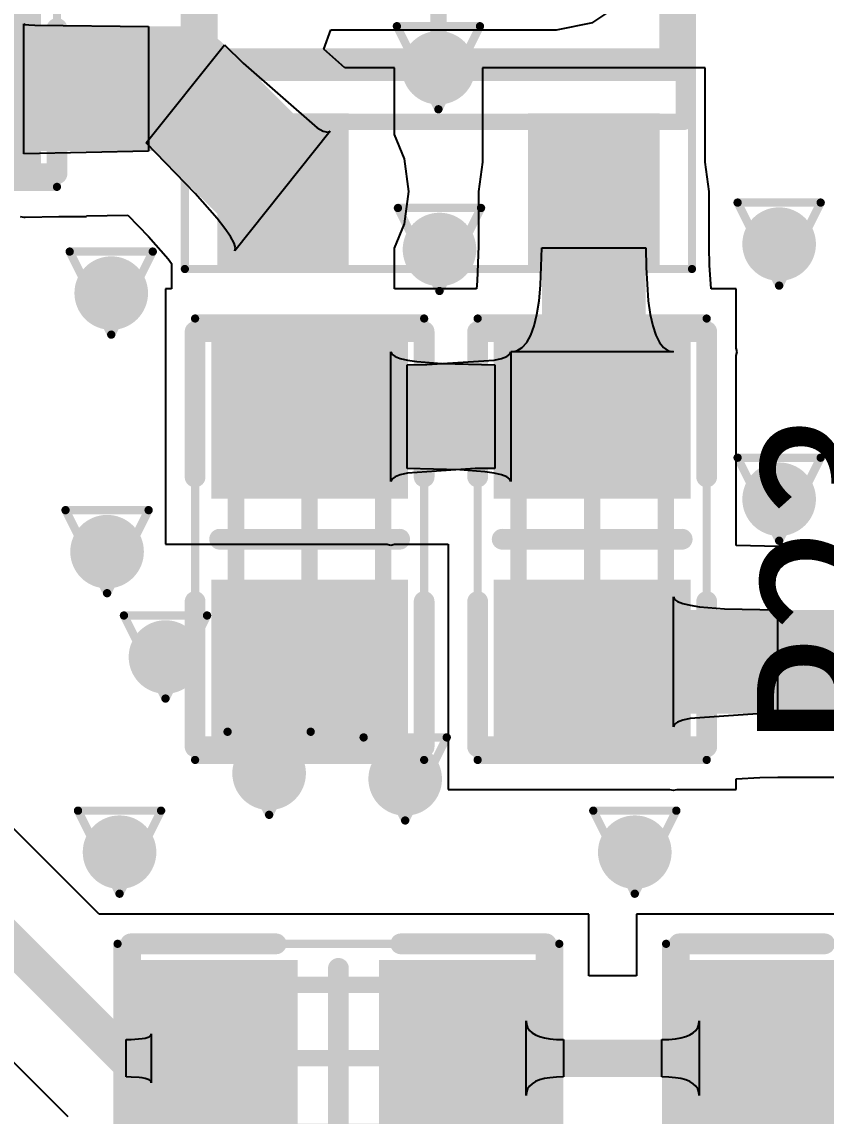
# Model space of a CAD drawing. Header units: millimetres. Extents: x 80 to 220, y 44 to 120.
# Drawn here: x 112.54 to 117.45, y 94.33 to 101.02 of the extents above; entities that cross this region are included whole.
import ezdxf

# ---------------------------------------------------------------- set-up
doc = ezdxf.new("R2010")
doc.units = ezdxf.units.MM
for name, color, linetype in [('BottomLayer', 5, 'Continuous'), ('DrillDrawing', 1, 'Continuous'), ('Mechanical13', 56, 'Continuous'), ('Mechanical15', 56, 'Continuous'), ('MultiLayer', 9, 'Continuous'), ('TopLayer', 1, 'Continuous'), ('TopOverlay', 2, 'Continuous'), ('TopPaste', 8, 'Continuous'), ('TopSolder', 216, 'Continuous'), ('ViaHoleLayer', 16, 'Continuous')]:
    doc.layers.add(name, color=color, linetype=linetype)

# ---------------------------------------------------------------- blocks, each defined once
blk = doc.blocks.new('SOT_23_5PIN_8')
at = {"layer": 'Mechanical13', "const_width": 0.1}
for points in [[(0.8001, 1.4999), (-0.7999, 1.4999)], [(-0.7999, -1.5001), (-0.7999, 1.4999)], [(0.8001, -1.5001), (0.8001, 1.4999)], [(0.8001, -1.5001), (-0.7999, -1.5001)]]:
    blk.add_lwpolyline(points, dxfattribs=at)
at = {"layer": 'Mechanical13'}
for points, const_width in [([(-0.8249, 1.4999, 1), (-0.7749, 1.4999, 1)], 0.05), ([(-0.8249, 1.4999, 1), (-0.7749, 1.4999, 1)], 0.05), ([(0.7751, 1.4999, 1), (0.8251, 1.4999, 1)], 0.05), ([(0.7751, 1.4999, 1), (0.8251, 1.4999, 1)], 0.05), ([(-0.0379, 0.9919, 1), (-0.5459, 0.9919, 1)], 0.1), ([(-0.5709, 0.9919, 1), (-0.5209, 0.9919, 1)], 0.05), ([(-0.0629, 0.9919, 1), (-0.0129, 0.9919, 1)], 0.05), ([(-0.8249, -1.5001, 1), (-0.7749, -1.5001, 1)], 0.05), ([(-0.8249, -1.5001, 1), (-0.7749, -1.5001, 1)], 0.05), ([(0.7751, -1.5001, 1), (0.8251, -1.5001, 1)], 0.05), ([(0.7751, -1.5001, 1), (0.8251, -1.5001, 1)], 0.05)]:
    blk.add_lwpolyline(points, format="xyb", close=True, dxfattribs=dict(at, const_width=const_width))
at = {"layer": 'Mechanical15'}
for points, const_width in [([(-1.7, -1.55), (-1.7, 1.55)], 0.05), ([(1.7, 1.55), (-1.7, 1.55)], 0.05), ([(1.7, -1.55), (1.7, 1.55)], 0.05), ([(0, -0.5), (0, 0.5)], 0.1), ([(0.5, 0), (-0.5, 0)], 0.1), ([(1.7, -1.55), (-1.7, -1.55)], 0.05)]:
    blk.add_lwpolyline(points, dxfattribs=dict(at, const_width=const_width))
for points, const_width in [([(-1.7125, 1.55, 1), (-1.6875, 1.55, 1)], 0.025), ([(-1.7125, 1.55, 1), (-1.6875, 1.55, 1)], 0.025), ([(1.6875, 1.55, 1), (1.7125, 1.55, 1)], 0.025), ([(1.6875, 1.55, 1), (1.7125, 1.55, 1)], 0.025), ([(-0.025, 0.5, 1), (0.025, 0.5, 1)], 0.05), ([(-0.525, 0, 1), (-0.475, 0, 1)], 0.05), ([(0.475, 0, 1), (0.525, 0, 1)], 0.05), ([(-0.025, -0.5, 1), (0.025, -0.5, 1)], 0.05), ([(-1.7125, -1.55, 1), (-1.6875, -1.55, 1)], 0.025), ([(-1.7125, -1.55, 1), (-1.6875, -1.55, 1)], 0.025), ([(1.6875, -1.55, 1), (1.7125, -1.55, 1)], 0.025), ([(1.6875, -1.55, 1), (1.7125, -1.55, 1)], 0.025)]:
    blk.add_lwpolyline(points, format="xyb", close=True, dxfattribs=dict(at, const_width=const_width))
at = {"layer": 'TopLayer'}
for points in [[(-0.85, 0.65), (-0.85, 1.25), (-1.6, 0.65), (-1.6, 1.25)], [(1.6, 0.65), (1.6, 1.25), (0.85, 0.65), (0.85, 1.25)], [(-0.85, -0.3), (-0.85, 0.3), (-1.6, -0.3), (-1.6, 0.3)], [(-0.85, -1.25), (-0.85, -0.65), (-1.6, -1.25), (-1.6, -0.65)], [(1.6, -1.25), (1.6, -0.65), (0.85, -1.25), (0.85, -0.65)]]:
    blk.add_solid(points, dxfattribs=at)
at = {"layer": 'TopOverlay'}
for points, const_width in [([(-1.1, 1.8, 1), (-1.35, 1.8, 1)], 0.25), ([(-1.4125, 1.8, 1), (-1.2875, 1.8, 1)], 0.125), ([(-1.1625, 1.8, 1), (-1.0375, 1.8, 1)], 0.125), ([(-0.5, 1.45, 1), (-0.4, 1.45, 1)], 0.1), ([(-0.5, 1.45, 1), (-0.4, 1.45, 1)], 0.1), ([(0.4, 1.45, 1), (0.5, 1.45, 1)], 0.1), ([(0.4, 1.45, 1), (0.5, 1.45, 1)], 0.1), ([(-0.5, -1.45, 1), (-0.4, -1.45, 1)], 0.1), ([(-0.5, -1.45, 1), (-0.4, -1.45, 1)], 0.1), ([(0.4, -1.45, 1), (0.5, -1.45, 1)], 0.1), ([(0.4, -1.45, 1), (0.5, -1.45, 1)], 0.1)]:
    blk.add_lwpolyline(points, format="xyb", close=True, dxfattribs=dict(at, const_width=const_width))
at = {"layer": 'TopOverlay', "const_width": 0.2}
for points in [[(0.45, 1.45), (-0.45, 1.45)], [(-0.45, -1.45), (-0.45, 1.45)], [(0.45, -1.45), (0.45, 1.45)], [(0.45, -1.45), (-0.45, -1.45)]]:
    blk.add_lwpolyline(points, dxfattribs=at)
at = {"layer": 'TopPaste'}
for points in [[(-0.85, 0.65), (-0.85, 1.25), (-1.6, 0.65), (-1.6, 1.25)], [(1.6, 0.65), (1.6, 1.25), (0.85, 0.65), (0.85, 1.25)], [(-0.85, -0.3), (-0.85, 0.3), (-1.6, -0.3), (-1.6, 0.3)], [(-0.85, -1.25), (-0.85, -0.65), (-1.6, -1.25), (-1.6, -0.65)], [(1.6, -1.25), (1.6, -0.65), (0.85, -1.25), (0.85, -0.65)]]:
    blk.add_solid(points, dxfattribs=at)
at = {"layer": 'TopSolder'}
for points in [[(-0.7484, 0.5484), (-0.7484, 1.3516), (-1.7016, 0.5484), (-1.7016, 1.3516)], [(1.7016, 0.5484), (1.7016, 1.3516), (0.7484, 0.5484), (0.7484, 1.3516)], [(-0.7484, -0.4016), (-0.7484, 0.4016), (-1.7016, -0.4016), (-1.7016, 0.4016)], [(-0.7484, -1.3516), (-0.7484, -0.5484), (-1.7016, -1.3516), (-1.7016, -0.5484)], [(1.7016, -1.3516), (1.7016, -0.5484), (0.7484, -1.3516), (0.7484, -0.5484)]]:
    blk.add_solid(points, dxfattribs=at)
blk = doc.blocks.new('R0603_10')
at = {"layer": 'Mechanical13', "const_width": 0.1}
for points in [[(-0.85, -0.45), (-0.85, 0.45)], [(0.85, 0.45), (-0.85, 0.45)], [(0.85, -0.45), (0.85, 0.45)], [(0.85, -0.45), (-0.85, -0.45)]]:
    blk.add_lwpolyline(points, dxfattribs=at)
at = {"layer": 'Mechanical13', "const_width": 0.05}
for points in [[(-0.875, 0.45, 1), (-0.825, 0.45, 1)], [(-0.875, 0.45, 1), (-0.825, 0.45, 1)], [(0.825, 0.45, 1), (0.875, 0.45, 1)], [(0.825, 0.45, 1), (0.875, 0.45, 1)], [(-0.875, -0.45, 1), (-0.825, -0.45, 1)], [(-0.875, -0.45, 1), (-0.825, -0.45, 1)], [(0.825, -0.45, 1), (0.875, -0.45, 1)], [(0.825, -0.45, 1), (0.875, -0.45, 1)]]:
    blk.add_lwpolyline(points, format="xyb", close=True, dxfattribs=at)
at = {"layer": 'Mechanical15'}
for points, const_width in [([(1.35, 0.7), (-1.35, 0.7)], 0.05), ([(-1.35, -0.7), (-1.35, 0.7)], 0.05), ([(1.35, -0.7), (1.35, 0.7)], 0.05), ([(0, -0.45), (0, 0.45)], 0.1), ([(0.45, 0), (-0.45, 0)], 0.1), ([(1.35, -0.7), (-1.35, -0.7)], 0.05)]:
    blk.add_lwpolyline(points, dxfattribs=dict(at, const_width=const_width))
for points, const_width in [([(-1.3625, 0.7, 1), (-1.3375, 0.7, 1)], 0.025), ([(-1.3625, 0.7, 1), (-1.3375, 0.7, 1)], 0.025), ([(1.3375, 0.7, 1), (1.3625, 0.7, 1)], 0.025), ([(1.3375, 0.7, 1), (1.3625, 0.7, 1)], 0.025), ([(-0.025, 0.45, 1), (0.025, 0.45, 1)], 0.05), ([(-0.475, 0, 1), (-0.425, 0, 1)], 0.05), ([(0.425, 0, 1), (0.475, 0, 1)], 0.05), ([(-0.025, -0.45, 1), (0.025, -0.45, 1)], 0.05), ([(-1.3625, -0.7, 1), (-1.3375, -0.7, 1)], 0.025), ([(-1.3625, -0.7, 1), (-1.3375, -0.7, 1)], 0.025), ([(1.3375, -0.7, 1), (1.3625, -0.7, 1)], 0.025), ([(1.3375, -0.7, 1), (1.3625, -0.7, 1)], 0.025)]:
    blk.add_lwpolyline(points, format="xyb", close=True, dxfattribs=dict(at, const_width=const_width))
at = {"layer": 'TopLayer'}
for points in [[(-0.35, -0.5), (-0.35, 0.5), (-1.15, -0.5), (-1.15, 0.5)], [(1.15, -0.5), (1.15, 0.5), (0.35, -0.5), (0.35, 0.5)]]:
    blk.add_solid(points, dxfattribs=at)
at = {"layer": 'TopOverlay', "const_width": 0.127}
for points in [[(-1.27, -0.7), (-1.27, 0.7)], [(-0.381, 0.7), (-1.27, 0.7)], [(1.27, 0.7), (0.381, 0.7)], [(1.27, -0.7), (1.27, 0.7)], [(0, -0.55), (0, 0.55)], [(-0.381, -0.7), (-1.27, -0.7)], [(1.27, -0.7), (0.381, -0.7)]]:
    blk.add_lwpolyline(points, dxfattribs=at)
at = {"layer": 'TopOverlay', "const_width": 0.0635}
for points in [[(-1.3017, 0.7, 1), (-1.2383, 0.7, 1)], [(-1.3017, 0.7, 1), (-1.2383, 0.7, 1)], [(-0.4128, 0.7, 1), (-0.3493, 0.7, 1)], [(0.3493, 0.7, 1), (0.4128, 0.7, 1)], [(1.2383, 0.7, 1), (1.3017, 0.7, 1)], [(1.2383, 0.7, 1), (1.3017, 0.7, 1)], [(-0.0318, 0.55, 1), (0.0318, 0.55, 1)], [(-0.0318, -0.55, 1), (0.0318, -0.55, 1)], [(-1.3017, -0.7, 1), (-1.2383, -0.7, 1)], [(-1.3017, -0.7, 1), (-1.2383, -0.7, 1)], [(-0.4128, -0.7, 1), (-0.3493, -0.7, 1)], [(0.3493, -0.7, 1), (0.4128, -0.7, 1)], [(1.2383, -0.7, 1), (1.3017, -0.7, 1)], [(1.2383, -0.7, 1), (1.3017, -0.7, 1)]]:
    blk.add_lwpolyline(points, format="xyb", close=True, dxfattribs=at)
at = {"layer": 'TopPaste'}
for points in [[(-0.35, -0.5), (-0.35, 0.5), (-1.15, -0.5), (-1.15, 0.5)], [(1.15, -0.5), (1.15, 0.5), (0.35, -0.5), (0.35, 0.5)]]:
    blk.add_solid(points, dxfattribs=at)
at = {"layer": 'TopSolder'}
for points in [[(-0.2484, -0.6016), (-0.2484, 0.6016), (-1.2516, -0.6016), (-1.2516, 0.6016)], [(1.2516, -0.6016), (1.2516, 0.6016), (0.2484, -0.6016), (0.2484, 0.6016)]]:
    blk.add_solid(points, dxfattribs=at)
blk = doc.blocks.new('R0603_11')
at = {"layer": 'Mechanical13', "const_width": 0.1}
for points in [[(-0.85, 0.45), (-0.85, -0.45)], [(-0.85, 0.45), (0.85, 0.45)], [(0.85, 0.45), (0.85, -0.45)], [(-0.85, -0.45), (0.85, -0.45)]]:
    blk.add_lwpolyline(points, dxfattribs=at)
at = {"layer": 'Mechanical13', "const_width": 0.05}
for points in [[(-0.875, 0.45, 1), (-0.825, 0.45, 1)], [(-0.875, 0.45, 1), (-0.825, 0.45, 1)], [(0.825, 0.45, 1), (0.875, 0.45, 1)], [(0.825, 0.45, 1), (0.875, 0.45, 1)], [(-0.875, -0.45, 1), (-0.825, -0.45, 1)], [(-0.875, -0.45, 1), (-0.825, -0.45, 1)], [(0.825, -0.45, 1), (0.875, -0.45, 1)], [(0.825, -0.45, 1), (0.875, -0.45, 1)]]:
    blk.add_lwpolyline(points, format="xyb", close=True, dxfattribs=at)
at = {"layer": 'Mechanical15'}
for points, const_width in [([(-1.35, 0.7), (1.35, 0.7)], 0.05), ([(-1.35, 0.7), (-1.35, -0.7)], 0.05), ([(1.35, 0.7), (1.35, -0.7)], 0.05), ([(0, 0.45), (0, -0.45)], 0.1), ([(-0.45, 0), (0.45, 0)], 0.1), ([(-1.35, -0.7), (1.35, -0.7)], 0.05)]:
    blk.add_lwpolyline(points, dxfattribs=dict(at, const_width=const_width))
for points, const_width in [([(-1.3625, 0.7, 1), (-1.3375, 0.7, 1)], 0.025), ([(-1.3625, 0.7, 1), (-1.3375, 0.7, 1)], 0.025), ([(1.3375, 0.7, 1), (1.3625, 0.7, 1)], 0.025), ([(1.3375, 0.7, 1), (1.3625, 0.7, 1)], 0.025), ([(-0.025, 0.45, 1), (0.025, 0.45, 1)], 0.05), ([(-0.475, 0, 1), (-0.425, 0, 1)], 0.05), ([(0.425, 0, 1), (0.475, 0, 1)], 0.05), ([(-0.025, -0.45, 1), (0.025, -0.45, 1)], 0.05), ([(-1.3625, -0.7, 1), (-1.3375, -0.7, 1)], 0.025), ([(-1.3625, -0.7, 1), (-1.3375, -0.7, 1)], 0.025), ([(1.3375, -0.7, 1), (1.3625, -0.7, 1)], 0.025), ([(1.3375, -0.7, 1), (1.3625, -0.7, 1)], 0.025)]:
    blk.add_lwpolyline(points, format="xyb", close=True, dxfattribs=dict(at, const_width=const_width))
at = {"layer": 'TopLayer'}
for points in [[(-0.35, -0.5), (-0.35, 0.5), (-1.15, -0.5), (-1.15, 0.5)], [(1.15, -0.5), (1.15, 0.5), (0.35, -0.5), (0.35, 0.5)]]:
    blk.add_solid(points, dxfattribs=at)
at = {"layer": 'TopOverlay', "const_width": 0.127}
for points in [[(-1.27, 0.7), (-1.27, -0.7)], [(-1.27, 0.7), (-0.381, 0.7)], [(0.381, 0.7), (1.27, 0.7)], [(1.27, 0.7), (1.27, -0.7)], [(0, 0.55), (0, -0.55)], [(-1.27, -0.7), (-0.381, -0.7)], [(0.381, -0.7), (1.27, -0.7)]]:
    blk.add_lwpolyline(points, dxfattribs=at)
at = {"layer": 'TopOverlay', "const_width": 0.0635}
for points in [[(-1.3017, 0.7, 1), (-1.2383, 0.7, 1)], [(-1.3017, 0.7, 1), (-1.2383, 0.7, 1)], [(-0.4128, 0.7, 1), (-0.3493, 0.7, 1)], [(0.3493, 0.7, 1), (0.4128, 0.7, 1)], [(1.2383, 0.7, 1), (1.3017, 0.7, 1)], [(1.2383, 0.7, 1), (1.3017, 0.7, 1)], [(-0.0318, 0.55, 1), (0.0318, 0.55, 1)], [(-0.0318, -0.55, 1), (0.0318, -0.55, 1)], [(-1.3017, -0.7, 1), (-1.2383, -0.7, 1)], [(-1.3017, -0.7, 1), (-1.2383, -0.7, 1)], [(-0.4128, -0.7, 1), (-0.3493, -0.7, 1)], [(0.3493, -0.7, 1), (0.4128, -0.7, 1)], [(1.2383, -0.7, 1), (1.3017, -0.7, 1)], [(1.2383, -0.7, 1), (1.3017, -0.7, 1)]]:
    blk.add_lwpolyline(points, format="xyb", close=True, dxfattribs=at)
at = {"layer": 'TopPaste'}
for points in [[(-0.35, -0.5), (-0.35, 0.5), (-1.15, -0.5), (-1.15, 0.5)], [(1.15, -0.5), (1.15, 0.5), (0.35, -0.5), (0.35, 0.5)]]:
    blk.add_solid(points, dxfattribs=at)
at = {"layer": 'TopSolder'}
for points in [[(-0.2484, -0.6016), (-0.2484, 0.6016), (-1.2516, -0.6016), (-1.2516, 0.6016)], [(1.2516, -0.6016), (1.2516, 0.6016), (0.2484, -0.6016), (0.2484, 0.6016)]]:
    blk.add_solid(points, dxfattribs=at)
blk = doc.blocks.new('R0603_12')
at = {"layer": 'Mechanical13', "const_width": 0.1}
for points in [[(-0.85, -0.45), (-0.85, 0.45)], [(0.85, 0.45), (-0.85, 0.45)], [(0.85, -0.45), (0.85, 0.45)], [(0.85, -0.45), (-0.85, -0.45)]]:
    blk.add_lwpolyline(points, dxfattribs=at)
at = {"layer": 'Mechanical13', "const_width": 0.05}
for points in [[(-0.875, 0.45, 1), (-0.825, 0.45, 1)], [(-0.875, 0.45, 1), (-0.825, 0.45, 1)], [(0.825, 0.45, 1), (0.875, 0.45, 1)], [(0.825, 0.45, 1), (0.875, 0.45, 1)], [(-0.875, -0.45, 1), (-0.825, -0.45, 1)], [(-0.875, -0.45, 1), (-0.825, -0.45, 1)], [(0.825, -0.45, 1), (0.875, -0.45, 1)], [(0.825, -0.45, 1), (0.875, -0.45, 1)]]:
    blk.add_lwpolyline(points, format="xyb", close=True, dxfattribs=at)
at = {"layer": 'Mechanical15'}
for points, const_width in [([(1.35, 0.7), (-1.35, 0.7)], 0.05), ([(-1.35, -0.7), (-1.35, 0.7)], 0.05), ([(1.35, -0.7), (1.35, 0.7)], 0.05), ([(0, -0.45), (0, 0.45)], 0.1), ([(0.45, 0), (-0.45, 0)], 0.1), ([(1.35, -0.7), (-1.35, -0.7)], 0.05)]:
    blk.add_lwpolyline(points, dxfattribs=dict(at, const_width=const_width))
for points, const_width in [([(-1.3625, 0.7, 1), (-1.3375, 0.7, 1)], 0.025), ([(-1.3625, 0.7, 1), (-1.3375, 0.7, 1)], 0.025), ([(1.3375, 0.7, 1), (1.3625, 0.7, 1)], 0.025), ([(1.3375, 0.7, 1), (1.3625, 0.7, 1)], 0.025), ([(-0.025, 0.45, 1), (0.025, 0.45, 1)], 0.05), ([(-0.475, 0, 1), (-0.425, 0, 1)], 0.05), ([(0.425, 0, 1), (0.475, 0, 1)], 0.05), ([(-0.025, -0.45, 1), (0.025, -0.45, 1)], 0.05), ([(-1.3625, -0.7, 1), (-1.3375, -0.7, 1)], 0.025), ([(-1.3625, -0.7, 1), (-1.3375, -0.7, 1)], 0.025), ([(1.3375, -0.7, 1), (1.3625, -0.7, 1)], 0.025), ([(1.3375, -0.7, 1), (1.3625, -0.7, 1)], 0.025)]:
    blk.add_lwpolyline(points, format="xyb", close=True, dxfattribs=dict(at, const_width=const_width))
at = {"layer": 'TopLayer'}
for points in [[(-0.35, -0.5), (-0.35, 0.5), (-1.15, -0.5), (-1.15, 0.5)], [(1.15, -0.5), (1.15, 0.5), (0.35, -0.5), (0.35, 0.5)]]:
    blk.add_solid(points, dxfattribs=at)
at = {"layer": 'TopOverlay', "const_width": 0.127}
for points in [[(-1.27, -0.7), (-1.27, 0.7)], [(-0.381, 0.7), (-1.27, 0.7)], [(1.27, 0.7), (0.381, 0.7)], [(1.27, -0.7), (1.27, 0.7)], [(0, -0.55), (0, 0.55)], [(-0.381, -0.7), (-1.27, -0.7)], [(1.27, -0.7), (0.381, -0.7)]]:
    blk.add_lwpolyline(points, dxfattribs=at)
at = {"layer": 'TopOverlay', "const_width": 0.0635}
for points in [[(-1.3017, 0.7, 1), (-1.2383, 0.7, 1)], [(-1.3017, 0.7, 1), (-1.2383, 0.7, 1)], [(-0.4128, 0.7, 1), (-0.3493, 0.7, 1)], [(0.3493, 0.7, 1), (0.4128, 0.7, 1)], [(1.2383, 0.7, 1), (1.3017, 0.7, 1)], [(1.2383, 0.7, 1), (1.3017, 0.7, 1)], [(-0.0318, 0.55, 1), (0.0318, 0.55, 1)], [(-0.0318, -0.55, 1), (0.0318, -0.55, 1)], [(-1.3017, -0.7, 1), (-1.2383, -0.7, 1)], [(-1.3017, -0.7, 1), (-1.2383, -0.7, 1)], [(-0.4128, -0.7, 1), (-0.3493, -0.7, 1)], [(0.3493, -0.7, 1), (0.4128, -0.7, 1)], [(1.2383, -0.7, 1), (1.3017, -0.7, 1)], [(1.2383, -0.7, 1), (1.3017, -0.7, 1)]]:
    blk.add_lwpolyline(points, format="xyb", close=True, dxfattribs=at)
at = {"layer": 'TopPaste'}
for points in [[(-0.35, -0.5), (-0.35, 0.5), (-1.15, -0.5), (-1.15, 0.5)], [(1.15, -0.5), (1.15, 0.5), (0.35, -0.5), (0.35, 0.5)]]:
    blk.add_solid(points, dxfattribs=at)
at = {"layer": 'TopSolder'}
for points in [[(-0.2484, -0.6016), (-0.2484, 0.6016), (-1.2516, -0.6016), (-1.2516, 0.6016)], [(1.2516, -0.6016), (1.2516, 0.6016), (0.2484, -0.6016), (0.2484, 0.6016)]]:
    blk.add_solid(points, dxfattribs=at)
blk = doc.blocks.new('R0603_47')
at = {"layer": 'Mechanical13', "const_width": 0.1}
for points in [[(-0.85, 0.45), (0.85, 0.45)], [(-0.85, -0.45), (-0.85, 0.45)], [(0.85, -0.45), (0.85, 0.45)], [(-0.85, -0.45), (0.85, -0.45)]]:
    blk.add_lwpolyline(points, dxfattribs=at)
at = {"layer": 'Mechanical13', "const_width": 0.05}
for points in [[(-0.875, 0.45, 1), (-0.825, 0.45, 1)], [(-0.875, 0.45, 1), (-0.825, 0.45, 1)], [(0.825, 0.45, 1), (0.875, 0.45, 1)], [(0.825, 0.45, 1), (0.875, 0.45, 1)], [(-0.875, -0.45, 1), (-0.825, -0.45, 1)], [(-0.875, -0.45, 1), (-0.825, -0.45, 1)], [(0.825, -0.45, 1), (0.875, -0.45, 1)], [(0.825, -0.45, 1), (0.875, -0.45, 1)]]:
    blk.add_lwpolyline(points, format="xyb", close=True, dxfattribs=at)
at = {"layer": 'Mechanical15'}
for points, const_width in [([(-1.35, -0.7), (-1.35, 0.7)], 0.05), ([(-1.35, 0.7), (1.35, 0.7)], 0.05), ([(1.35, -0.7), (1.35, 0.7)], 0.05), ([(0, -0.45), (0, 0.45)], 0.1), ([(-0.45, 0), (0.45, 0)], 0.1), ([(-1.35, -0.7), (1.35, -0.7)], 0.05)]:
    blk.add_lwpolyline(points, dxfattribs=dict(at, const_width=const_width))
for points, const_width in [([(-1.3625, 0.7, 1), (-1.3375, 0.7, 1)], 0.025), ([(-1.3625, 0.7, 1), (-1.3375, 0.7, 1)], 0.025), ([(1.3375, 0.7, 1), (1.3625, 0.7, 1)], 0.025), ([(1.3375, 0.7, 1), (1.3625, 0.7, 1)], 0.025), ([(-0.025, 0.45, 1), (0.025, 0.45, 1)], 0.05), ([(-0.475, 0, 1), (-0.425, 0, 1)], 0.05), ([(0.425, 0, 1), (0.475, 0, 1)], 0.05), ([(-0.025, -0.45, 1), (0.025, -0.45, 1)], 0.05), ([(-1.3625, -0.7, 1), (-1.3375, -0.7, 1)], 0.025), ([(-1.3625, -0.7, 1), (-1.3375, -0.7, 1)], 0.025), ([(1.3375, -0.7, 1), (1.3625, -0.7, 1)], 0.025), ([(1.3375, -0.7, 1), (1.3625, -0.7, 1)], 0.025)]:
    blk.add_lwpolyline(points, format="xyb", close=True, dxfattribs=dict(at, const_width=const_width))
at = {"layer": 'TopLayer'}
for points in [[(-0.35, -0.5), (-0.35, 0.5), (-1.15, -0.5), (-1.15, 0.5)], [(1.15, -0.5), (1.15, 0.5), (0.35, -0.5), (0.35, 0.5)]]:
    blk.add_solid(points, dxfattribs=at)
at = {"layer": 'TopOverlay', "const_width": 0.127}
for points in [[(-1.27, 0.7), (-0.381, 0.7)], [(-1.27, -0.7), (-1.27, 0.7)], [(0.381, 0.7), (1.27, 0.7)], [(1.27, -0.7), (1.27, 0.7)], [(0, -0.55), (0, 0.55)], [(-1.27, -0.7), (-0.381, -0.7)], [(0.381, -0.7), (1.27, -0.7)]]:
    blk.add_lwpolyline(points, dxfattribs=at)
at = {"layer": 'TopOverlay', "const_width": 0.0635}
for points in [[(-1.3017, 0.7, 1), (-1.2383, 0.7, 1)], [(-1.3017, 0.7, 1), (-1.2383, 0.7, 1)], [(-0.4128, 0.7, 1), (-0.3493, 0.7, 1)], [(0.3493, 0.7, 1), (0.4128, 0.7, 1)], [(1.2383, 0.7, 1), (1.3017, 0.7, 1)], [(1.2383, 0.7, 1), (1.3017, 0.7, 1)], [(-0.0318, 0.55, 1), (0.0318, 0.55, 1)], [(-0.0318, -0.55, 1), (0.0318, -0.55, 1)], [(-1.3017, -0.7, 1), (-1.2383, -0.7, 1)], [(-1.3017, -0.7, 1), (-1.2383, -0.7, 1)], [(-0.4128, -0.7, 1), (-0.3493, -0.7, 1)], [(0.3493, -0.7, 1), (0.4128, -0.7, 1)], [(1.2383, -0.7, 1), (1.3017, -0.7, 1)], [(1.2383, -0.7, 1), (1.3017, -0.7, 1)]]:
    blk.add_lwpolyline(points, format="xyb", close=True, dxfattribs=at)
at = {"layer": 'TopPaste'}
for points in [[(-0.35, -0.5), (-0.35, 0.5), (-1.15, -0.5), (-1.15, 0.5)], [(1.15, -0.5), (1.15, 0.5), (0.35, -0.5), (0.35, 0.5)]]:
    blk.add_solid(points, dxfattribs=at)
at = {"layer": 'TopSolder'}
for points in [[(-0.2484, -0.6016), (-0.2484, 0.6016), (-1.2516, -0.6016), (-1.2516, 0.6016)], [(1.2516, -0.6016), (1.2516, 0.6016), (0.2484, -0.6016), (0.2484, 0.6016)]]:
    blk.add_solid(points, dxfattribs=at)
blk = doc.blocks.new('C0603_92')
at = {"layer": 'Mechanical13', "const_width": 0.1}
for points in [[(-0.85, 0.45), (-0.85, -0.45)], [(0.85, 0.45), (-0.85, 0.45)], [(0.85, 0.45), (0.85, -0.45)], [(0.85, -0.45), (-0.85, -0.45)]]:
    blk.add_lwpolyline(points, dxfattribs=at)
at = {"layer": 'Mechanical13', "const_width": 0.05}
for points in [[(-0.875, 0.45, 1), (-0.825, 0.45, 1)], [(-0.875, 0.45, 1), (-0.825, 0.45, 1)], [(0.825, 0.45, 1), (0.875, 0.45, 1)], [(0.825, 0.45, 1), (0.875, 0.45, 1)], [(-0.875, -0.45, 1), (-0.825, -0.45, 1)], [(-0.875, -0.45, 1), (-0.825, -0.45, 1)], [(0.825, -0.45, 1), (0.875, -0.45, 1)], [(0.825, -0.45, 1), (0.875, -0.45, 1)]]:
    blk.add_lwpolyline(points, format="xyb", close=True, dxfattribs=at)
at = {"layer": 'Mechanical15'}
for points, const_width in [([(1.35, 0.7), (-1.35, 0.7)], 0.05), ([(-1.35, 0.7), (-1.35, -0.7)], 0.05), ([(1.35, 0.7), (1.35, -0.7)], 0.05), ([(0, 0.45), (0, -0.45)], 0.1), ([(0.45, 0), (-0.45, 0)], 0.1), ([(1.35, -0.7), (-1.35, -0.7)], 0.05)]:
    blk.add_lwpolyline(points, dxfattribs=dict(at, const_width=const_width))
for points, const_width in [([(-1.3625, 0.7, 1), (-1.3375, 0.7, 1)], 0.025), ([(-1.3625, 0.7, 1), (-1.3375, 0.7, 1)], 0.025), ([(1.3375, 0.7, 1), (1.3625, 0.7, 1)], 0.025), ([(1.3375, 0.7, 1), (1.3625, 0.7, 1)], 0.025), ([(-0.025, 0.45, 1), (0.025, 0.45, 1)], 0.05), ([(-0.475, 0, 1), (-0.425, 0, 1)], 0.05), ([(0.425, 0, 1), (0.475, 0, 1)], 0.05), ([(-0.025, -0.45, 1), (0.025, -0.45, 1)], 0.05), ([(-1.3625, -0.7, 1), (-1.3375, -0.7, 1)], 0.025), ([(-1.3625, -0.7, 1), (-1.3375, -0.7, 1)], 0.025), ([(1.3375, -0.7, 1), (1.3625, -0.7, 1)], 0.025), ([(1.3375, -0.7, 1), (1.3625, -0.7, 1)], 0.025)]:
    blk.add_lwpolyline(points, format="xyb", close=True, dxfattribs=dict(at, const_width=const_width))
at = {"layer": 'TopLayer'}
for points in [[(-0.35, -0.5), (-0.35, 0.5), (-1.15, -0.5), (-1.15, 0.5)], [(1.15, -0.5), (1.15, 0.5), (0.35, -0.5), (0.35, 0.5)]]:
    blk.add_solid(points, dxfattribs=at)
at = {"layer": 'TopOverlay', "const_width": 0.127}
for points in [[(-1.27, 0.7), (-1.27, -0.7)], [(-0.381, 0.7), (-1.27, 0.7)], [(1.27, 0.7), (0.381, 0.7)], [(1.27, 0.7), (1.27, -0.7)], [(0, 0.55), (0, -0.55)], [(-0.381, -0.7), (-1.27, -0.7)], [(1.27, -0.7), (0.381, -0.7)]]:
    blk.add_lwpolyline(points, dxfattribs=at)
at = {"layer": 'TopOverlay', "const_width": 0.0635}
for points in [[(-1.3017, 0.7, 1), (-1.2383, 0.7, 1)], [(-1.3017, 0.7, 1), (-1.2383, 0.7, 1)], [(-0.4128, 0.7, 1), (-0.3493, 0.7, 1)], [(0.3493, 0.7, 1), (0.4128, 0.7, 1)], [(1.2383, 0.7, 1), (1.3017, 0.7, 1)], [(1.2383, 0.7, 1), (1.3017, 0.7, 1)], [(-0.0318, 0.55, 1), (0.0318, 0.55, 1)], [(-0.0318, -0.55, 1), (0.0318, -0.55, 1)], [(-1.3017, -0.7, 1), (-1.2383, -0.7, 1)], [(-1.3017, -0.7, 1), (-1.2383, -0.7, 1)], [(-0.4128, -0.7, 1), (-0.3493, -0.7, 1)], [(0.3493, -0.7, 1), (0.4128, -0.7, 1)], [(1.2383, -0.7, 1), (1.3017, -0.7, 1)], [(1.2383, -0.7, 1), (1.3017, -0.7, 1)]]:
    blk.add_lwpolyline(points, format="xyb", close=True, dxfattribs=at)
at = {"layer": 'TopPaste'}
for points in [[(-0.35, -0.5), (-0.35, 0.5), (-1.15, -0.5), (-1.15, 0.5)], [(1.15, -0.5), (1.15, 0.5), (0.35, -0.5), (0.35, 0.5)]]:
    blk.add_solid(points, dxfattribs=at)
at = {"layer": 'TopSolder'}
for points in [[(-0.2484, -0.6016), (-0.2484, 0.6016), (-1.2516, -0.6016), (-1.2516, 0.6016)], [(1.2516, -0.6016), (1.2516, 0.6016), (0.2484, -0.6016), (0.2484, 0.6016)]]:
    blk.add_solid(points, dxfattribs=at)

msp = doc.modelspace()

# ---------------------------------------------------------------- linework, layer by layer
at = {"layer": 'BottomLayer', "const_width": 0.225}
for points in [[(114.9708, 100.7406, 1), (115.1958, 100.7406, 1)], [(117.0535, 99.6619, 1), (117.2785, 99.6619, 1)], [(114.9773, 99.629, 1), (115.2023, 99.629, 1)], [(112.9707, 99.3621, 1), (113.1957, 99.3621, 1)], [(117.0535, 98.1014, 1), (117.2785, 98.1014, 1)], [(112.9453, 97.7806, 1), (113.1703, 97.7806, 1)], [(113.3024, 97.1362, 1), (113.5274, 97.1362, 1)], [(113.9359, 96.425, 1), (114.1609, 96.425, 1)], [(114.7675, 96.3904, 1), (114.9925, 96.3904, 1)], [(113.0215, 95.9424, 1), (113.2465, 95.9424, 1)], [(116.1711, 95.9424, 1), (116.3961, 95.9424, 1)]]:
    msp.add_lwpolyline(points, format="xyb", close=True, dxfattribs=at)
at = {"layer": 'DrillDrawing', "const_width": 0.0508}
for points in [[(114.8293, 100.9946), (115.3373, 100.9946)], [(114.8293, 100.9946), (115.0833, 100.4866)], [(115.0833, 100.4866), (115.3373, 100.9946)], [(116.912, 99.9159), (117.42, 99.9159)], [(116.912, 99.9159), (117.166, 99.4079)], [(117.166, 99.4079), (117.42, 99.9159)], [(114.8358, 99.883), (115.3438, 99.883)], [(114.8358, 99.883), (115.0898, 99.375)], [(115.0898, 99.375), (115.3438, 99.883)], [(112.8292, 99.6161), (113.3372, 99.6161)], [(112.8292, 99.6161), (113.0832, 99.1081)], [(113.0832, 99.1081), (113.3372, 99.6161)], [(116.912, 98.3554), (117.42, 98.3554)], [(116.912, 98.3554), (117.166, 97.8474)], [(117.166, 97.8474), (117.42, 98.3554)], [(112.8038, 98.0346), (113.3118, 98.0346)], [(112.8038, 98.0346), (113.0578, 97.5266)], [(113.0578, 97.5266), (113.3118, 98.0346)], [(113.1609, 97.3902), (113.6689, 97.3902)], [(113.1609, 97.3902), (113.4149, 96.8822)], [(113.4149, 96.8822), (113.6689, 97.3902)], [(113.7944, 96.679), (114.3024, 96.679)], [(113.7944, 96.679), (114.0484, 96.171)], [(114.0484, 96.171), (114.3024, 96.679)], [(114.626, 96.6444), (115.134, 96.6444)], [(114.626, 96.6444), (114.88, 96.1364)], [(114.88, 96.1364), (115.134, 96.6444)], [(112.88, 96.1964), (113.388, 96.1964)], [(112.88, 96.1964), (113.134, 95.6884)], [(113.134, 95.6884), (113.388, 96.1964)], [(116.0296, 96.1964), (116.5376, 96.1964)], [(116.0296, 96.1964), (116.2836, 95.6884)], [(116.2836, 95.6884), (116.5376, 96.1964)]]:
    msp.add_lwpolyline(points, dxfattribs=at)
at = {"layer": 'DrillDrawing', "const_width": 0.0254}
for points in [[(114.8166, 100.9946, 1), (114.842, 100.9946, 1)], [(114.8166, 100.9946, 1), (114.842, 100.9946, 1)], [(115.3246, 100.9946, 1), (115.35, 100.9946, 1)], [(115.3246, 100.9946, 1), (115.35, 100.9946, 1)], [(115.0706, 100.4866, 1), (115.096, 100.4866, 1)], [(115.0706, 100.4866, 1), (115.096, 100.4866, 1)], [(116.8993, 99.9159, 1), (116.9247, 99.9159, 1)], [(116.8993, 99.9159, 1), (116.9247, 99.9159, 1)], [(117.4073, 99.9159, 1), (117.4327, 99.9159, 1)], [(117.4073, 99.9159, 1), (117.4327, 99.9159, 1)], [(114.8231, 99.883, 1), (114.8485, 99.883, 1)], [(114.8231, 99.883, 1), (114.8485, 99.883, 1)], [(115.3311, 99.883, 1), (115.3565, 99.883, 1)], [(115.3311, 99.883, 1), (115.3565, 99.883, 1)], [(112.8165, 99.6161, 1), (112.8419, 99.6161, 1)], [(112.8165, 99.6161, 1), (112.8419, 99.6161, 1)], [(113.3245, 99.6161, 1), (113.3499, 99.6161, 1)], [(113.3245, 99.6161, 1), (113.3499, 99.6161, 1)], [(115.0771, 99.375, 1), (115.1025, 99.375, 1)], [(115.0771, 99.375, 1), (115.1025, 99.375, 1)], [(117.1533, 99.4079, 1), (117.1787, 99.4079, 1)], [(117.1533, 99.4079, 1), (117.1787, 99.4079, 1)], [(113.0705, 99.1081, 1), (113.0959, 99.1081, 1)], [(113.0705, 99.1081, 1), (113.0959, 99.1081, 1)], [(116.8993, 98.3554, 1), (116.9247, 98.3554, 1)], [(116.8993, 98.3554, 1), (116.9247, 98.3554, 1)], [(117.4073, 98.3554, 1), (117.4327, 98.3554, 1)], [(117.4073, 98.3554, 1), (117.4327, 98.3554, 1)], [(112.7911, 98.0346, 1), (112.8165, 98.0346, 1)], [(112.7911, 98.0346, 1), (112.8165, 98.0346, 1)], [(113.2991, 98.0346, 1), (113.3245, 98.0346, 1)], [(113.2991, 98.0346, 1), (113.3245, 98.0346, 1)], [(117.1533, 97.8474, 1), (117.1787, 97.8474, 1)], [(117.1533, 97.8474, 1), (117.1787, 97.8474, 1)], [(113.0451, 97.5266, 1), (113.0705, 97.5266, 1)], [(113.0451, 97.5266, 1), (113.0705, 97.5266, 1)], [(113.1482, 97.3902, 1), (113.1736, 97.3902, 1)], [(113.1482, 97.3902, 1), (113.1736, 97.3902, 1)], [(113.6562, 97.3902, 1), (113.6816, 97.3902, 1)], [(113.6562, 97.3902, 1), (113.6816, 97.3902, 1)], [(113.4022, 96.8822, 1), (113.4276, 96.8822, 1)], [(113.4022, 96.8822, 1), (113.4276, 96.8822, 1)], [(113.7817, 96.679, 1), (113.8071, 96.679, 1)], [(113.7817, 96.679, 1), (113.8071, 96.679, 1)], [(114.2897, 96.679, 1), (114.3151, 96.679, 1)], [(114.2897, 96.679, 1), (114.3151, 96.679, 1)], [(114.6133, 96.6444, 1), (114.6387, 96.6444, 1)], [(114.6133, 96.6444, 1), (114.6387, 96.6444, 1)], [(115.1213, 96.6444, 1), (115.1467, 96.6444, 1)], [(115.1213, 96.6444, 1), (115.1467, 96.6444, 1)], [(112.8673, 96.1964, 1), (112.8927, 96.1964, 1)], [(112.8673, 96.1964, 1), (112.8927, 96.1964, 1)], [(113.3753, 96.1964, 1), (113.4007, 96.1964, 1)], [(113.3753, 96.1964, 1), (113.4007, 96.1964, 1)], [(114.0357, 96.171, 1), (114.0611, 96.171, 1)], [(114.0357, 96.171, 1), (114.0611, 96.171, 1)], [(116.0169, 96.1964, 1), (116.0423, 96.1964, 1)], [(116.0169, 96.1964, 1), (116.0423, 96.1964, 1)], [(116.5249, 96.1964, 1), (116.5503, 96.1964, 1)], [(116.5249, 96.1964, 1), (116.5503, 96.1964, 1)], [(114.8673, 96.1364, 1), (114.8927, 96.1364, 1)], [(114.8673, 96.1364, 1), (114.8927, 96.1364, 1)], [(113.1213, 95.6884, 1), (113.1467, 95.6884, 1)], [(113.1213, 95.6884, 1), (113.1467, 95.6884, 1)], [(116.2709, 95.6884, 1), (116.2963, 95.6884, 1)], [(116.2709, 95.6884, 1), (116.2963, 95.6884, 1)]]:
    msp.add_lwpolyline(points, format="xyb", close=True, dxfattribs=at)
at = {"layer": 'MultiLayer', "const_width": 0.225}
for points in [[(114.9708, 100.7406, 1), (115.1958, 100.7406, 1)], [(117.0535, 99.6619, 1), (117.2785, 99.6619, 1)], [(114.9773, 99.629, 1), (115.2023, 99.629, 1)], [(112.9707, 99.3621, 1), (113.1957, 99.3621, 1)], [(117.0535, 98.1014, 1), (117.2785, 98.1014, 1)], [(112.9453, 97.7806, 1), (113.1703, 97.7806, 1)], [(113.3024, 97.1362, 1), (113.5274, 97.1362, 1)], [(113.9359, 96.425, 1), (114.1609, 96.425, 1)], [(114.7675, 96.3904, 1), (114.9925, 96.3904, 1)], [(113.0215, 95.9424, 1), (113.2465, 95.9424, 1)], [(116.1711, 95.9424, 1), (116.3961, 95.9424, 1)]]:
    msp.add_lwpolyline(points, format="xyb", close=True, dxfattribs=at)
at = {"layer": 'TopLayer'}
for p, q in [((116.0277, 101.0175), (116.2167, 101.1438)), ((112.5482, 100.215), (112.5482, 101.0089)), ((112.5482, 101.0089), (112.5558, 101.0059)), ((112.5558, 101.0059), (112.5787, 101.0032)), ((112.5787, 101.0032), (112.6168, 101.0008)), ((112.6168, 101.0008), (113.3102, 100.993)), ((115.8047, 100.9731), (116.0277, 101.0175)), ((113.3102, 100.993), (113.3102, 100.231)), ((114.3818, 100.8542), (114.4264, 100.9731)), ((114.4264, 100.9731), (115.8047, 100.9731)), ((113.2975, 100.2815), (113.7753, 100.8814)), ((113.7753, 100.8814), (113.8887, 100.7692)), ((114.5118, 100.7406), (114.3818, 100.8542)), ((113.8887, 100.7692), (114.3419, 100.3732)), ((114.8143, 100.7406), (114.5118, 100.7406)), ((114.8143, 100.3317), (114.8143, 100.7406)), ((116.7143, 100.7406), (115.3523, 100.7406)), ((115.3523, 100.7406), (115.3523, 100.1633)), ((116.7143, 100.1633), (116.7143, 100.7406)), ((114.4223, 100.3535), (113.8394, 99.6206)), ((114.3419, 100.3732), (114.3795, 100.3534)), ((114.3795, 100.3534), (114.4063, 100.3468)), ((114.4063, 100.3468), (114.4223, 100.3535)), ((114.8757, 100.1835), (114.8143, 100.3317)), ((113.596, 99.9723), (113.2975, 100.2815)), ((113.3102, 100.231), (112.5482, 100.215)), ((114.9019, 99.9846), (114.8757, 100.1835)), ((115.3523, 100.1633), (115.3288, 99.9846)), ((116.7378, 99.9846), (116.7143, 100.1633)), ((113.7303, 99.819), (113.596, 99.9723)), ((114.8757, 99.7857), (114.9019, 99.9846)), ((115.3288, 99.9846), (115.3288, 99.6569)), ((116.7378, 99.6507), (116.7378, 99.9846)), ((112.526, 99.831), (112.5482, 99.8266)), ((112.5482, 99.8266), (112.5523, 99.8274)), ((112.5523, 99.8274), (112.5563, 99.8267)), ((112.5563, 99.8267), (112.7633, 99.831)), ((112.7633, 99.831), (112.9323, 99.831)), ((112.9323, 99.8345), (113.184, 99.8398)), ((112.9323, 99.831), (112.9323, 99.8345)), ((113.184, 99.8398), (113.31, 99.7093)), ((113.778, 99.7582), (113.7303, 99.819)), ((113.8128, 99.708), (113.778, 99.7582)), ((114.8143, 99.6375), (114.8757, 99.7857)), ((113.31, 99.7093), (113.4312, 99.571)), ((113.8346, 99.6683), (113.8128, 99.708)), ((113.8435, 99.6392), (113.8346, 99.6683)), ((113.8394, 99.6206), (113.8435, 99.6392)), ((114.8143, 99.3879), (114.8143, 99.6375)), ((115.3276, 99.6516), (115.3204, 99.4359)), ((115.3288, 99.6569), (115.3276, 99.6516)), ((115.7082, 99.4101), (115.7158, 99.6387)), ((115.7158, 99.6387), (116.3508, 99.6387)), ((116.3508, 99.6387), (116.3525, 99.5181)), ((116.7392, 99.6442), (116.7378, 99.6507)), ((116.7408, 99.5338), (116.7392, 99.6442)), ((113.4312, 99.571), (113.4523, 99.544)), ((113.4523, 99.544), (113.4523, 99.3878)), ((116.7505, 99.3878), (116.7408, 99.5338)), ((113.0086, 95.5628), (109.0553, 99.5161)), ((116.3525, 99.5181), (116.366, 99.3149)), ((115.3204, 99.4359), (115.3156, 99.3878)), ((115.6987, 99.3149), (115.7082, 99.4101)), ((113.4523, 99.3878), (113.4149, 99.3878)), ((113.4149, 99.3878), (113.4149, 97.8258)), ((114.8151, 99.3878), (114.8143, 99.3879)), ((115.1769, 99.3878), (114.8151, 99.3878)), ((115.3156, 99.3878), (115.1769, 99.3878)), ((115.1769, 99.3878), (115.1769, 99.3878)), ((116.9041, 99.3878), (116.7505, 99.3878)), ((116.9041, 99.0259), (116.9041, 99.3878)), ((115.6855, 99.2323), (115.6987, 99.3149)), ((116.366, 99.3149), (116.3779, 99.2323)), ((115.6684, 99.1625), (115.6855, 99.2323)), ((116.3779, 99.2323), (116.3931, 99.1625)), ((115.6475, 99.1053), (115.6684, 99.1625)), ((116.3931, 99.1625), (116.4117, 99.1053)), ((115.5944, 99.0291), (115.6229, 99.0609)), ((115.6229, 99.0609), (115.6475, 99.1053)), ((116.4117, 99.1053), (116.4337, 99.0609)), ((116.4337, 99.0609), (116.4591, 99.0291)), ((114.7929, 98.2098), (114.7929, 99.0037)), ((114.7929, 99.0037), (114.7992, 98.9887)), ((115.5198, 98.9886), (115.5262, 99.0037)), ((115.5262, 99.0037), (115.5622, 99.0101)), ((115.5262, 99.0037), (115.5262, 98.2098)), ((116.5201, 99.0037), (115.5262, 99.0037)), ((115.5622, 99.0101), (115.5944, 99.0291)), ((116.4591, 99.0291), (116.4879, 99.0101)), ((116.4879, 99.0101), (116.5201, 99.0037)), ((116.9085, 99.0037), (116.9041, 99.0259)), ((116.9041, 98.9815), (116.9085, 99.0037)), ((114.7992, 98.9887), (114.8183, 98.9751)), ((114.8183, 98.9751), (114.85, 98.9632)), ((114.85, 98.9632), (114.8945, 98.9529)), ((114.8912, 98.9243), (115.0118, 98.9251)), ((114.8945, 98.9529), (114.9516, 98.9442)), ((114.9516, 98.9442), (115.104, 98.9314)), ((115.0118, 98.9251), (115.4246, 98.9529)), ((115.104, 98.9314), (115.4279, 98.9243)), ((115.4246, 98.9529), (115.469, 98.9632)), ((115.469, 98.9632), (115.5008, 98.9751)), ((115.5008, 98.9751), (115.5198, 98.9886)), ((116.9041, 97.8184), (116.9041, 98.9815)), ((114.8912, 98.2893), (114.8912, 98.9243)), ((115.4279, 98.9243), (115.4279, 98.2893)), ((108.5269, 98.6161), (112.8183, 94.3247)), ((114.8945, 98.2607), (114.85, 98.2504)), ((115.215, 98.2821), (114.8912, 98.2893)), ((115.3072, 98.2885), (114.8945, 98.2607)), ((115.3674, 98.2694), (115.215, 98.2821)), ((115.4279, 98.2893), (115.3072, 98.2885)), ((115.4246, 98.2607), (115.3674, 98.2694)), ((115.469, 98.2504), (115.4246, 98.2607)), ((114.7992, 98.2249), (114.7929, 98.2098)), ((114.8183, 98.2384), (114.7992, 98.2249)), ((114.85, 98.2504), (114.8183, 98.2384)), ((115.5008, 98.2384), (115.469, 98.2504)), ((115.5198, 98.2249), (115.5008, 98.2384)), ((115.5262, 98.2098), (115.5198, 98.2249)), ((113.4149, 97.8258), (114.7692, 97.8258)), ((114.7692, 97.8258), (114.7907, 97.8214)), ((114.7907, 97.8214), (114.7918, 97.8216)), ((114.7918, 97.8216), (114.7929, 97.8214)), ((114.7929, 97.8214), (114.8151, 97.8258)), ((114.8151, 97.8258), (115.1421, 97.8258)), ((115.1421, 97.8258), (115.1421, 96.3258)), ((117.1636, 97.8127), (116.9041, 97.8184)), ((117.1697, 97.8113), (117.1636, 97.8127)), ((117.4864, 97.8113), (117.1697, 97.8113)), ((116.5201, 96.7098), (116.5201, 97.5037)), ((116.5201, 97.5037), (116.5264, 97.4886)), ((116.5264, 97.4886), (116.5455, 97.4751)), ((116.5455, 97.4751), (116.5772, 97.4632)), ((116.5772, 97.4632), (116.6217, 97.4529)), ((116.6217, 97.4529), (116.6788, 97.4442)), ((116.6788, 97.4442), (116.8312, 97.4314)), ((116.8312, 97.4314), (117.1551, 97.4243)), ((117.1551, 97.4243), (117.1551, 96.7893)), ((117.0344, 96.7885), (116.6217, 96.7607)), ((117.1551, 96.7893), (117.0344, 96.7885)), ((116.5264, 96.7249), (116.5201, 96.7098)), ((116.5455, 96.7384), (116.5264, 96.7249)), ((116.5772, 96.7504), (116.5455, 96.7384)), ((116.6217, 96.7607), (116.5772, 96.7504)), ((116.9041, 96.3904), (117.0487, 96.4001)), ((116.9041, 96.3258), (116.9041, 96.3904)), ((117.0487, 96.4001), (117.1576, 96.4008)), ((117.1576, 96.4008), (117.1646, 96.4023)), ((117.1646, 96.4023), (117.7782, 96.4023)), ((115.1421, 96.3258), (116.4964, 96.3258)), ((116.4964, 96.3258), (116.5179, 96.3214)), ((116.5179, 96.3214), (116.519, 96.3216)), ((116.519, 96.3216), (116.5201, 96.3214)), ((116.5201, 96.3214), (116.5423, 96.3258)), ((116.5423, 96.3258), (116.9041, 96.3258)), ((116.003, 95.5628), (113.0086, 95.5628)), ((116.003, 95.1868), (116.003, 95.5628)), ((119.3558, 95.5628), (116.2938, 95.5628)), ((116.2938, 95.5628), (116.2938, 95.1868)), ((116.2938, 95.1868), (116.003, 95.1868)), ((115.6189, 94.4532), (115.6189, 94.9104)), ((115.6189, 94.9104), (115.6212, 94.8887)), ((116.6756, 94.8887), (116.6778, 94.9104)), ((116.6778, 94.9104), (116.6778, 94.4532)), ((115.6212, 94.8887), (115.6281, 94.8692)), ((115.6281, 94.8692), (115.6395, 94.8521)), ((115.6395, 94.8521), (115.6555, 94.8372)), ((116.6413, 94.8372), (116.6573, 94.8521)), ((116.6573, 94.8521), (116.6687, 94.8692)), ((116.6687, 94.8692), (116.6756, 94.8887)), ((113.1754, 94.7961), (113.2044, 94.7964)), ((113.1754, 94.5675), (113.1754, 94.7961)), ((113.2044, 94.7964), (113.2731, 94.8018)), ((113.2731, 94.8018), (113.2899, 94.8049)), ((113.2899, 94.8049), (113.3037, 94.8088)), ((113.3037, 94.8088), (113.3143, 94.8134)), ((113.3143, 94.8134), (113.322, 94.8187)), ((113.322, 94.8187), (113.3266, 94.8247)), ((113.3266, 94.8247), (113.3281, 94.8314)), ((113.3281, 94.8314), (113.3281, 94.5321)), ((115.6555, 94.8372), (115.6761, 94.8247)), ((115.6761, 94.8247), (115.7012, 94.8144)), ((115.7012, 94.8144), (115.731, 94.8064)), ((115.731, 94.8064), (115.7652, 94.8007)), ((115.7652, 94.8007), (115.8041, 94.7972)), ((115.8041, 94.7972), (115.8475, 94.7961)), ((115.8475, 94.7961), (115.8475, 94.5675)), ((116.4492, 94.7961), (116.4927, 94.7972)), ((116.4492, 94.5675), (116.4492, 94.7961)), ((116.4927, 94.7972), (116.5315, 94.8007)), ((116.5315, 94.8007), (116.5658, 94.8064)), ((116.5658, 94.8064), (116.5955, 94.8144)), ((116.5955, 94.8144), (116.6207, 94.8247)), ((116.6207, 94.8247), (116.6413, 94.8372)), ((113.2044, 94.5671), (113.1754, 94.5675)), ((113.2533, 94.5643), (113.2044, 94.5671)), ((113.2731, 94.5618), (113.2533, 94.5643)), ((113.2899, 94.5587), (113.2731, 94.5618)), ((113.3037, 94.5548), (113.2899, 94.5587)), ((113.3143, 94.5502), (113.3037, 94.5548)), ((113.322, 94.5449), (113.3143, 94.5502)), ((113.3266, 94.5389), (113.322, 94.5449)), ((113.3281, 94.5321), (113.3266, 94.5389)), ((115.6395, 94.5115), (115.6281, 94.4943)), ((115.6555, 94.5263), (115.6395, 94.5115)), ((115.6761, 94.5389), (115.6555, 94.5263)), ((115.7012, 94.5492), (115.6761, 94.5389)), ((115.731, 94.5572), (115.7012, 94.5492)), ((115.7652, 94.5629), (115.731, 94.5572)), ((115.8041, 94.5664), (115.7652, 94.5629)), ((115.8475, 94.5675), (115.8041, 94.5664)), ((116.4927, 94.5664), (116.4492, 94.5675)), ((116.5315, 94.5629), (116.4927, 94.5664)), ((116.5658, 94.5572), (116.5315, 94.5629)), ((116.5955, 94.5492), (116.5658, 94.5572)), ((116.6207, 94.5389), (116.5955, 94.5492)), ((116.6413, 94.5263), (116.6207, 94.5389)), ((116.6573, 94.5115), (116.6413, 94.5263)), ((116.6687, 94.4943), (116.6573, 94.5115)), ((115.6212, 94.4749), (115.6189, 94.4532)), ((115.6281, 94.4943), (115.6212, 94.4749)), ((116.6756, 94.4749), (116.6687, 94.4943)), ((116.6778, 94.4532), (116.6756, 94.4749))]:
    msp.add_line(p, q, dxfattribs=at)
for points, const_width in [([(104.9966, 102.8606), (113.1754, 94.6818)], 0.2286), ([(112.0513, 100.612), (113.5059, 100.612)], 0.762), ([(113.5059, 100.612), (114.1333, 99.9846)], 0.762), ([(116.0333, 98.617), (116.0333, 99.9846)], 0.635), ([(116.0231, 98.6068), (116.0333, 98.617)], 0.635), ([(114.2959, 98.6068), (116.0231, 98.6068)], 0.635), ([(116.0231, 97.1068), (117.7782, 97.1068)], 0.635), ([(113.1754, 94.6818), (113.722, 94.6818)], 0.2286), ([(115.222, 94.6818), (117.0748, 94.6818)], 0.2286)]:
    msp.add_lwpolyline(points, dxfattribs=dict(at, const_width=const_width))
for points, const_width in [([(113.3154, 100.612, 1), (113.6964, 100.612, 1)], 0.381), ([(113.3154, 100.612, 1), (113.6964, 100.612, 1)], 0.381), ([(114.9708, 100.7406, 1), (115.1958, 100.7406, 1)], 0.225), ([(113.9428, 99.9846, 1), (114.3238, 99.9846, 1)], 0.381), ([(115.8746, 99.9846, 1), (116.1921, 99.9846, 1)], 0.3175), ([(117.0535, 99.6619, 1), (117.2785, 99.6619, 1)], 0.225), ([(114.9773, 99.629, 1), (115.2023, 99.629, 1)], 0.225), ([(112.9707, 99.3621, 1), (113.1957, 99.3621, 1)], 0.225), ([(115.8746, 98.617, 1), (116.1921, 98.617, 1)], 0.3175), ([(115.8746, 98.617, 1), (116.1921, 98.617, 1)], 0.3175), ([(114.1372, 98.6068, 1), (114.4547, 98.6068, 1)], 0.3175), ([(115.8644, 98.6068, 1), (116.1819, 98.6068, 1)], 0.3175), ([(115.8644, 98.6068, 1), (116.1819, 98.6068, 1)], 0.3175), ([(117.0535, 98.1014, 1), (117.2785, 98.1014, 1)], 0.225), ([(112.9453, 97.7806, 1), (113.1703, 97.7806, 1)], 0.225), ([(115.8644, 97.1068, 1), (116.1819, 97.1068, 1)], 0.3175), ([(113.3024, 97.1362, 1), (113.5274, 97.1362, 1)], 0.225), ([(113.9359, 96.425, 1), (114.1609, 96.425, 1)], 0.225), ([(114.7675, 96.3904, 1), (114.9925, 96.3904, 1)], 0.225), ([(113.0215, 95.9424, 1), (113.2465, 95.9424, 1)], 0.225), ([(116.1711, 95.9424, 1), (116.3961, 95.9424, 1)], 0.225), ([(113.1182, 94.6818, 1), (113.2325, 94.6818, 1)], 0.1143), ([(113.1182, 94.6818, 1), (113.2325, 94.6818, 1)], 0.1143), ([(113.6648, 94.6818, 1), (113.7791, 94.6818, 1)], 0.1143), ([(115.1648, 94.6818, 1), (115.2791, 94.6818, 1)], 0.1143), ([(117.0176, 94.6818, 1), (117.1319, 94.6818, 1)], 0.1143)]:
    msp.add_lwpolyline(points, format="xyb", close=True, dxfattribs=dict(at, const_width=const_width))
at = {"layer": 'ViaHoleLayer', "const_width": 0.1}
for points in [[(115.0333, 100.7406, 1), (115.1333, 100.7406, 1)], [(115.0398, 99.629, 1), (115.1398, 99.629, 1)], [(117.116, 99.6619, 1), (117.216, 99.6619, 1)], [(113.0332, 99.3621, 1), (113.1332, 99.3621, 1)], [(117.116, 98.1014, 1), (117.216, 98.1014, 1)], [(113.0078, 97.7806, 1), (113.1078, 97.7806, 1)], [(113.3649, 97.1362, 1), (113.4649, 97.1362, 1)], [(113.9984, 96.425, 1), (114.0984, 96.425, 1)], [(114.83, 96.3904, 1), (114.93, 96.3904, 1)], [(113.084, 95.9424, 1), (113.184, 95.9424, 1)], [(116.2336, 95.9424, 1), (116.3336, 95.9424, 1)]]:
    msp.add_lwpolyline(points, format="xyb", close=True, dxfattribs=at)

# ---------------------------------------------------------------- block references
for name, p, rotation in [('SOT_23_5PIN_8', (115.0833, 101.2096), 270), ('R0603_12', (112.0513, 101.362), 270), ('R0603_10', (114.2959, 97.8568), 270), ('R0603_11', (116.0231, 97.8568), 90), ('R0603_47', (114.472, 94.6818), 360), ('C0603_92', (117.8248, 94.6818), 180)]:
    msp.add_blockref(name, p, dxfattribs=dict(rotation=rotation))

# ---------------------------------------------------------------- texts
at = {"layer": 'TopOverlay'}
msp.add_text('R23', height=1.016, rotation=90, dxfattribs=at).set_placement((118.0457, 96.5868))

doc.saveas('drawing.dxf')
